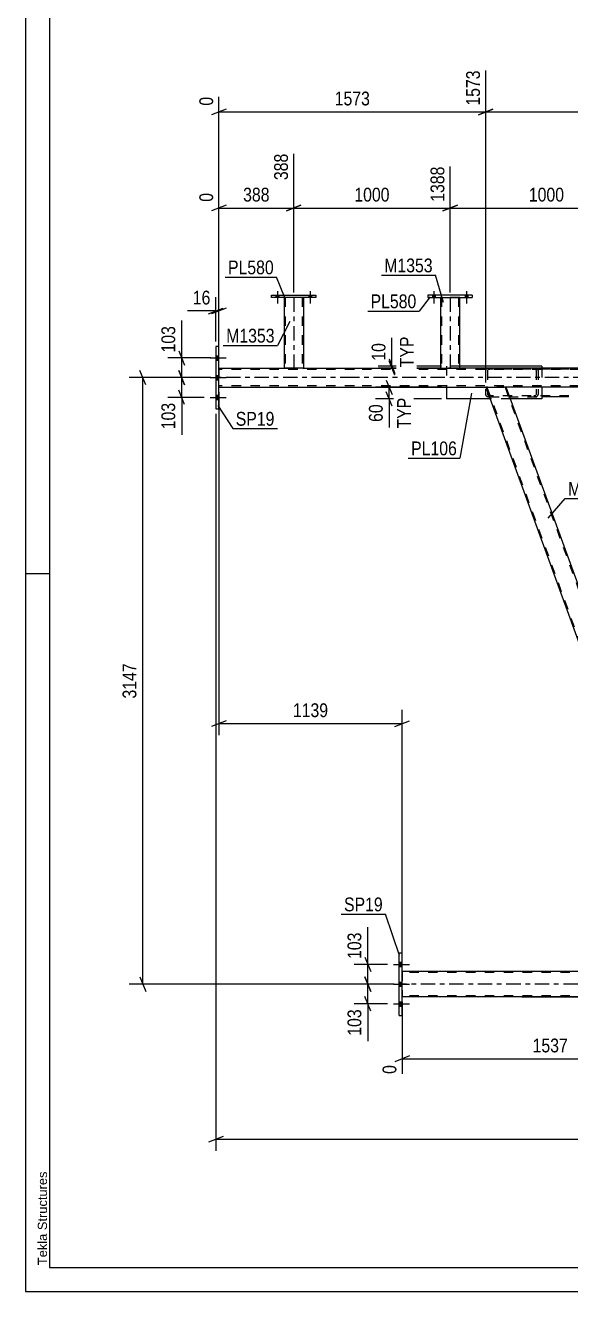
# Model space of a CAD drawing. Header units: millimetres. Extents: x -832 to 357, y -842 to -1.
# Drawn here: x -831.7 to -718.5, y -841.6 to -578.8 of the extents above; entities that cross this region are included whole.
import ezdxf

# ---------------------------------------------------------------- set-up
doc = ezdxf.new("R2010")
doc.units = ezdxf.units.MM
doc.linetypes.add('DXK_LINE_DOT2', pattern=[3.9198, 1.9599, -1.9599])
doc.linetypes.add('DXK_LINE_DOT3', pattern=[5.9187, 2.979, -0.9799, 0.9799, -0.9799])
doc.styles.add('Arial', font='ARIAL.TTF', dxfattribs={"height": 0.2})
doc.styles.add('Arial Narrow', font='ARIALN.TTF', dxfattribs={"height": 0.2})

# ---------------------------------------------------------------- blocks, each defined once
blk = doc.blocks.new('Unknown-570388851-1132')
at = {"color": 5, "linetype": 'Continuous'}
for p, q in [((-831.71, -0.6), (-831.71, -841.6)), ((-826.71, -5.6), (-826.71, -836.6)), ((-826.71, -692.6), (-831.71, -692.6)), ((-826.71, -836.6), (352.29, -836.6)), ((-831.71, -841.6), (357.29, -841.6))]:
    blk.add_line(p, q, dxfattribs=at)
at = {"color": 174, "linetype": 'Continuous', "style": 'Arial'}
blk.add_text('Tekla Structures', height=1.9102, rotation=90, dxfattribs=at).set_placement((-827.21, -836.1))
blk = doc.blocks.new('Part-570388851-6646 - 6452')
at = {"color": 2, "linetype": 'Continuous'}
for p, q in [((-778.01, -635.28), (-778.01, -649.93)), ((-774.01, -635.28), (-774.01, -649.93)), ((-774.01, -649.93), (-778.01, -649.93))]:
    blk.add_line(p, q, dxfattribs=at)
at = {"color": 7, "linetype": 'DXK_LINE_DOT2'}
for p, q in [((-774.01, -635.28), (-778.01, -635.28)), ((-777.77, -635.28), (-777.77, -649.93)), ((-774.25, -635.28), (-774.25, -649.93)), ((-777.77, -649.93), (-777.75, -649.93))]:
    blk.add_line(p, q, dxfattribs=at)
at = {"color": 7, "linetype": 'DXK_LINE_DOT3'}
blk.add_line((-776.01, -635.28), (-776.01, -649.93), dxfattribs=at)
blk = doc.blocks.new('Part-570388851-6582 - 6452')
at = {"color": 2, "linetype": 'Continuous'}
for p, q in [((-754.15, -784.28), (-754.15, -771.28)), ((-754.15, -771.28), (-753.51, -771.28)), ((-753.51, -784.28), (-753.51, -771.28)), ((-754.15, -784.28), (-753.51, -784.28))]:
    blk.add_line(p, q, dxfattribs=at)
blk = doc.blocks.new('Part-570388851-6500 - 6452')
at = {"color": 2, "linetype": 'Continuous'}
for p, q in [((-736.16, -653.92), (-692.04, -775.14)), ((-736.16, -653.92), (-736.12, -653.92)), ((-736.12, -653.92), (-732.41, -653.92)), ((-731.9, -653.92), (-732.41, -653.92)), ((-689.04, -771.67), (-731.9, -653.92))]:
    blk.add_line(p, q, dxfattribs=at)
at = {"color": 7, "linetype": 'DXK_LINE_DOT2'}
for p, q in [((-735.9, -653.92), (-691.78, -775.14)), ((-732.16, -653.92), (-688.03, -775.14)), ((-731.94, -653.92), (-732.05, -653.92)), ((-731.9, -653.92), (-731.94, -653.92)), ((-689.04, -771.67), (-687.78, -775.14)), ((-687.78, -775.14), (-692.04, -775.14))]:
    blk.add_line(p, q, dxfattribs=at)
blk = doc.blocks.new('Part-570388851-6606 - 6452')
at = {"color": 2, "linetype": 'Continuous'}
for p, q in [((-791.54, -645.42), (-792.18, -645.42)), ((-792.18, -645.42), (-792.18, -658.42)), ((-791.54, -658.42), (-791.54, -645.42)), ((-792.18, -658.42), (-791.54, -658.42))]:
    blk.add_line(p, q, dxfattribs=at)
blk = doc.blocks.new('Part-570388851-6657 - 6452')
at = {"color": 2, "linetype": 'Continuous'}
for p, q in [((-745.55, -635.28), (-745.55, -649.93)), ((-741.55, -649.93), (-741.55, -635.28)), ((-745.55, -649.93), (-742.03, -649.93)), ((-741.59, -649.93), (-742.03, -649.93)), ((-741.59, -649.93), (-741.55, -649.93))]:
    blk.add_line(p, q, dxfattribs=at)
at = {"color": 7, "linetype": 'DXK_LINE_DOT2'}
for p, q in [((-741.55, -635.28), (-745.55, -635.28)), ((-745.31, -635.28), (-745.31, -649.93)), ((-741.79, -635.28), (-741.79, -649.93)), ((-745.31, -649.93), (-745.29, -649.93)), ((-745.29, -649.93), (-745.25, -649.93)), ((-745.25, -649.93), (-745.24, -649.93)), ((-742.03, -649.93), (-741.69, -649.93))]:
    blk.add_line(p, q, dxfattribs=at)
at = {"color": 7, "linetype": 'DXK_LINE_DOT3'}
blk.add_line((-743.55, -635.28), (-743.55, -649.93), dxfattribs=at)
blk = doc.blocks.new('Part-570388851-6652 - 6452')
at = {"color": 2, "linetype": 'Continuous'}
for p, q in [((-780.61, -634.8), (-771.41, -634.8)), ((-780.61, -635.28), (-780.61, -634.8)), ((-771.41, -635.28), (-780.61, -635.28)), ((-771.41, -634.8), (-771.41, -635.28))]:
    blk.add_line(p, q, dxfattribs=at)
blk = doc.blocks.new('Part-570388851-6685 - 6452')
at = {"color": 2, "linetype": 'Continuous'}
for p, q in [((-748.15, -634.8), (-748.15, -635.28)), ((-738.95, -634.8), (-748.15, -634.8)), ((-748.15, -635.28), (-738.95, -635.28)), ((-738.95, -634.8), (-738.95, -635.28))]:
    blk.add_line(p, q, dxfattribs=at)
blk = doc.blocks.new('Bolt-570388851-6871 - 6452')
at = {"linetype": 'Continuous'}
for points in [[(-792.18, -647.38), (-792.18, -648.26), (-791.54, -648.26), (-791.54, -647.38)], [(-792.18, -647.38), (-792.18, -648.26), (-791.54, -648.26), (-791.54, -647.38)], [(-792.18, -647.38), (-792.18, -648.26), (-791.54, -648.26), (-791.54, -647.38)], [(-792.18, -651.48), (-792.18, -652.36), (-791.54, -652.36), (-791.54, -651.48)], [(-792.18, -651.48), (-792.18, -652.36), (-791.54, -652.36), (-791.54, -651.48)], [(-792.18, -655.58), (-792.18, -656.46), (-791.54, -656.46), (-791.54, -655.58)], [(-792.18, -655.58), (-792.18, -656.46), (-791.54, -656.46), (-791.54, -655.58)], [(-792.18, -655.58), (-792.18, -656.46), (-791.54, -656.46), (-791.54, -655.58)]]:
    blk.add_hatch(color=1, dxfattribs=at).paths.add_polyline_path(points)
at = {"color": 1, "linetype": 'Continuous'}
for p, q in [((-793.34, -647.82), (-790.02, -647.82)), ((-793.34, -647.82), (-790.02, -647.82)), ((-793.34, -647.82), (-790.02, -647.82)), ((-792.18, -647.38), (-791.54, -647.38)), ((-792.18, -647.38), (-791.54, -647.38)), ((-792.18, -647.38), (-791.54, -647.38)), ((-792.18, -648.26), (-791.54, -648.26)), ((-792.18, -648.26), (-791.54, -648.26)), ((-792.18, -648.26), (-791.54, -648.26)), ((-792.18, -651.48), (-791.54, -651.48)), ((-792.18, -651.48), (-791.54, -651.48)), ((-793.34, -651.92), (-790.02, -651.92)), ((-793.34, -651.92), (-790.02, -651.92)), ((-792.18, -652.36), (-791.54, -652.36)), ((-792.18, -652.36), (-791.54, -652.36)), ((-793.34, -656.02), (-790.02, -656.02)), ((-793.34, -656.02), (-790.02, -656.02)), ((-793.34, -656.02), (-790.02, -656.02)), ((-792.18, -655.58), (-791.54, -655.58)), ((-792.18, -655.58), (-791.54, -655.58)), ((-792.18, -655.58), (-791.54, -655.58)), ((-792.18, -656.46), (-791.54, -656.46)), ((-792.18, -656.46), (-791.54, -656.46)), ((-792.18, -656.46), (-791.54, -656.46))]:
    blk.add_line(p, q, dxfattribs=at)
blk = doc.blocks.new('Part-570388851-6883 - 6452')
at = {"color": 2, "linetype": 'Continuous'}
for p, q in [((-791.54, -649.92), (-778.01, -649.92)), ((-774.01, -649.92), (-763.41, -649.92)), ((-763.31, -649.92), (-745.55, -649.92)), ((-705.55, -649.92), (-741.55, -649.92)), ((-791.54, -653.92), (-763.41, -653.92)), ((-763.31, -653.92), (-736.16, -653.92)), ((-652.34, -653.92), (-731.9, -653.92))]:
    blk.add_line(p, q, dxfattribs=at)
at = {"color": 7, "linetype": 'DXK_LINE_DOT2'}
for p, q in [((-791.54, -649.92), (-791.54, -653.92)), ((-763.41, -650.24), (-791.54, -650.24)), ((-778.01, -649.92), (-774.01, -649.92)), ((-81.73, -650.24), (-763.31, -650.24)), ((-542.03, -649.92), (-745.55, -649.92)), ((-741.55, -649.92), (-745.55, -649.92)), ((-763.41, -653.6), (-791.54, -653.6)), ((-81.73, -653.6), (-763.31, -653.6)), ((-731.9, -653.92), (-736.16, -653.92))]:
    blk.add_line(p, q, dxfattribs=at)
at = {"color": 7, "linetype": 'DXK_LINE_DOT3'}
for p, q in [((-763.41, -651.92), (-791.54, -651.92)), ((-81.73, -651.92), (-763.31, -651.92))]:
    blk.add_line(p, q, dxfattribs=at)
blk = doc.blocks.new('Part-570388851-6911 - 6452')
at = {"color": 2, "linetype": 'Continuous'}
for p, q in [((-71.93, -775.14), (-753.51, -775.14)), ((-71.93, -780.42), (-753.51, -780.42))]:
    blk.add_line(p, q, dxfattribs=at)
at = {"color": 7, "linetype": 'DXK_LINE_DOT2'}
for p, q in [((-753.51, -775.14), (-753.51, -780.42)), ((-71.93, -775.38), (-753.51, -775.38)), ((-71.93, -780.18), (-753.51, -780.18))]:
    blk.add_line(p, q, dxfattribs=at)
at = {"color": 7, "linetype": 'DXK_LINE_DOT3'}
blk.add_line((-71.93, -777.78), (-753.51, -777.78), dxfattribs=at)
blk = doc.blocks.new('Part-570388851-6963 - 6452')
at = {"color": 7, "linetype": 'DXK_LINE_DOT2'}
for p, q in [((-736.15, -650.27), (-736.2, -650.4)), ((-736.2, -650.4), (-736.2, -655.44)), ((-736.14, -650.22), (-736.15, -650.27)), ((-735.76, -650.4), (-735.73, -650.31)), ((-735.76, -650.4), (-735.76, -655.44)), ((-735.33, -649.92), (-735.66, -649.96)), ((-735.5, -650.18), (-735.33, -650.16)), ((-718.88, -649.92), (-735.33, -649.92)), ((-718.88, -650.16), (-735.33, -650.16)), ((-725.83, -649.96), (-726.16, -649.92)), ((-726.16, -650.16), (-725.99, -650.18)), ((-725.76, -650.31), (-725.72, -650.4)), ((-725.72, -650.4), (-725.72, -655.44)), ((-725.34, -650.27), (-725.35, -650.22)), ((-725.29, -650.4), (-725.34, -650.27)), ((-725.29, -650.4), (-725.29, -655.44)), ((-736.2, -655.44), (-736.14, -655.63)), ((-735.73, -655.54), (-735.76, -655.44)), ((-735.66, -655.89), (-735.39, -655.92)), ((-735.33, -655.68), (-735.5, -655.67)), ((-735.39, -655.92), (-735.33, -655.92)), ((-718.88, -655.68), (-735.33, -655.68)), ((-735.33, -655.92), (-724.49, -655.92)), ((-725.99, -655.67), (-726.16, -655.68)), ((-726.16, -655.92), (-725.83, -655.89)), ((-725.72, -655.44), (-725.76, -655.54)), ((-725.35, -655.63), (-725.29, -655.44))]:
    blk.add_line(p, q, dxfattribs=at)
at = {"color": 2, "linetype": 'Continuous'}
blk.add_line((-718.88, -655.92), (-724.49, -655.92), dxfattribs=at)
at = {"color": 7, "linetype": 'DXK_LINE_DOT2'}
for centre, radius, start, end in [((-735.53, -650.77), 0.817, 99.5223, 138.0732), ((-735.43, -650.59), 0.408, 99.5223, 138.0732), ((-726.06, -650.59), 0.408, 41.9269, 80.4778), ((-725.96, -650.77), 0.817, 41.9269, 80.4778), ((-735.53, -655.08), 0.817, 221.9269, 260.4778), ((-735.43, -655.26), 0.408, 221.9269, 260.4778), ((-726.06, -655.26), 0.408, 279.5223, 318.0732), ((-725.96, -655.08), 0.817, 279.5223, 318.0732)]:
    blk.add_arc(centre, radius, start, end, dxfattribs=at)
blk = doc.blocks.new('Bolt-570388851-7002 - 6452')
at = {"linetype": 'Continuous'}
for points in [[(-779.13, -634.8), (-779.69, -634.8), (-779.69, -635.28), (-779.13, -635.28)], [(-779.13, -634.8), (-779.69, -634.8), (-779.69, -635.28), (-779.13, -635.28)], [(-772.33, -634.8), (-772.89, -634.8), (-772.89, -635.28), (-772.33, -635.28)], [(-772.33, -634.8), (-772.89, -634.8), (-772.89, -635.28), (-772.33, -635.28)]]:
    blk.add_hatch(color=1, dxfattribs=at).paths.add_polyline_path(points)
at = {"color": 1, "linetype": 'Continuous'}
for p, q in [((-779.69, -634.8), (-779.69, -635.28)), ((-779.69, -634.8), (-779.69, -635.28)), ((-779.41, -634), (-779.41, -636.52)), ((-779.41, -634), (-779.41, -636.52)), ((-779.13, -634.8), (-779.13, -635.28)), ((-779.13, -634.8), (-779.13, -635.28)), ((-772.89, -634.8), (-772.89, -635.28)), ((-772.89, -634.8), (-772.89, -635.28)), ((-772.61, -634), (-772.61, -636.52)), ((-772.61, -634), (-772.61, -636.52)), ((-772.33, -634.8), (-772.33, -635.28)), ((-772.33, -634.8), (-772.33, -635.28))]:
    blk.add_line(p, q, dxfattribs=at)
blk = doc.blocks.new('Bolt-570388851-7004 - 6452')
at = {"linetype": 'Continuous'}
for points in [[(-746.67, -634.8), (-747.23, -634.8), (-747.23, -635.28), (-746.67, -635.28)], [(-746.67, -634.8), (-747.23, -634.8), (-747.23, -635.28), (-746.67, -635.28)], [(-739.87, -634.8), (-740.43, -634.8), (-740.43, -635.28), (-739.87, -635.28)], [(-739.87, -634.8), (-740.43, -634.8), (-740.43, -635.28), (-739.87, -635.28)]]:
    blk.add_hatch(color=1, dxfattribs=at).paths.add_polyline_path(points)
at = {"color": 1, "linetype": 'Continuous'}
for p, q in [((-747.23, -634.8), (-747.23, -635.28)), ((-747.23, -634.8), (-747.23, -635.28)), ((-746.95, -634), (-746.95, -636.52)), ((-746.95, -634), (-746.95, -636.52)), ((-746.67, -634.8), (-746.67, -635.28)), ((-746.67, -634.8), (-746.67, -635.28)), ((-740.43, -634.8), (-740.43, -635.28)), ((-740.43, -634.8), (-740.43, -635.28)), ((-740.15, -634), (-740.15, -636.52)), ((-740.15, -634), (-740.15, -636.52)), ((-739.87, -634.8), (-739.87, -635.28)), ((-739.87, -634.8), (-739.87, -635.28))]:
    blk.add_line(p, q, dxfattribs=at)
blk = doc.blocks.new('Bolt-570388851-7054 - 6452')
at = {"linetype": 'Continuous'}
for points in [[(-754.15, -773.24), (-754.15, -774.12), (-753.51, -774.12), (-753.51, -773.24)], [(-754.15, -773.24), (-754.15, -774.12), (-753.51, -774.12), (-753.51, -773.24)], [(-754.15, -773.24), (-754.15, -774.12), (-753.51, -774.12), (-753.51, -773.24)], [(-754.15, -777.34), (-754.15, -778.22), (-753.51, -778.22), (-753.51, -777.34)], [(-754.15, -777.34), (-754.15, -778.22), (-753.51, -778.22), (-753.51, -777.34)], [(-754.15, -781.44), (-754.15, -782.32), (-753.51, -782.32), (-753.51, -781.44)], [(-754.15, -781.44), (-754.15, -782.32), (-753.51, -782.32), (-753.51, -781.44)], [(-754.15, -781.44), (-754.15, -782.32), (-753.51, -782.32), (-753.51, -781.44)]]:
    blk.add_hatch(color=1, dxfattribs=at).paths.add_polyline_path(points)
at = {"color": 1, "linetype": 'Continuous'}
for p, q in [((-755.31, -773.68), (-751.99, -773.68)), ((-755.31, -773.68), (-751.99, -773.68)), ((-755.31, -773.68), (-751.99, -773.68)), ((-754.15, -773.24), (-753.51, -773.24)), ((-754.15, -773.24), (-753.51, -773.24)), ((-754.15, -773.24), (-753.51, -773.24)), ((-754.15, -774.12), (-753.51, -774.12)), ((-754.15, -774.12), (-753.51, -774.12)), ((-754.15, -774.12), (-753.51, -774.12)), ((-755.31, -777.78), (-751.99, -777.78)), ((-755.31, -777.78), (-751.99, -777.78)), ((-754.15, -777.34), (-753.51, -777.34)), ((-754.15, -777.34), (-753.51, -777.34)), ((-754.15, -778.22), (-753.51, -778.22)), ((-754.15, -778.22), (-753.51, -778.22)), ((-755.31, -781.88), (-751.99, -781.88)), ((-755.31, -781.88), (-751.99, -781.88)), ((-755.31, -781.88), (-751.99, -781.88)), ((-754.15, -781.44), (-753.51, -781.44)), ((-754.15, -781.44), (-753.51, -781.44)), ((-754.15, -781.44), (-753.51, -781.44)), ((-754.15, -782.32), (-753.51, -782.32)), ((-754.15, -782.32), (-753.51, -782.32)), ((-754.15, -782.32), (-753.51, -782.32))]:
    blk.add_line(p, q, dxfattribs=at)
blk = doc.blocks.new('Part-570388851-7076 - 6452')
at = {"color": 7, "linetype": 'DXK_LINE_DOT2'}
for p, q in [((-741.55, -649.53), (-744.33, -649.53)), ((-744.33, -649.53), (-744.33, -653.92)), ((-724.49, -649.92), (-724.49, -653.92)), ((-731.03, -656.33), (-735.28, -656.33))]:
    blk.add_line(p, q, dxfattribs=at)
at = {"color": 2, "linetype": 'Continuous'}
for p, q in [((-724.49, -649.53), (-741.55, -649.53)), ((-724.49, -649.53), (-724.49, -649.92)), ((-744.33, -653.92), (-744.33, -656.33)), ((-724.49, -653.92), (-724.49, -656.33)), ((-735.28, -656.33), (-744.33, -656.33)), ((-724.49, -656.33), (-731.03, -656.33))]:
    blk.add_line(p, q, dxfattribs=at)
blk = doc.blocks.new('StraightDimension-570388851-7232 - 6452')
at = {"color": 7, "linetype": 'Continuous'}
for p, q in [((-776.01, -634.28), (-776.01, -605.44)), ((-791.54, -648.92), (-791.54, -613.6)), ((-790.04, -616.12), (-793.04, -617.32)), ((-791.54, -616.72), (-776.01, -616.72)), ((-777.51, -617.32), (-774.51, -616.12))]:
    blk.add_line(p, q, dxfattribs=at)
at = {"color": 0}
blk.add_wipeout([(-780.43, -615.97), (-780.43, -611.77), (-787.11, -611.77), (-787.11, -615.97)], dxfattribs=at)
at = {"color": 0, "linetype": 'Continuous'}
blk.add_wipeout([(-792.14, -613), (-796.34, -613), (-796.34, -616.02), (-792.14, -616.02)], dxfattribs=at)
at = {"color": 3, "linetype": 'Continuous', "style": 'Arial Narrow'}
blk.add_text('0', height=2.86, rotation=90.0002, dxfattribs=at).set_placement((-792.74, -615.42))
at = {"color": 0, "linetype": 'Continuous'}
blk.add_wipeout([(-776.61, -604.84), (-780.81, -604.84), (-780.81, -611.52), (-776.61, -611.52)], dxfattribs=at)
at = {"color": 3, "linetype": 'Continuous', "style": 'Arial Narrow'}
blk.add_text('388', height=2.863, rotation=90.0002, dxfattribs=at).set_placement((-777.21, -610.92))
at = {"color": 3, "style": 'Arial Narrow'}
blk.add_text('388', height=2.863, dxfattribs=at).set_placement((-786.51, -615.37))
blk = doc.blocks.new('StraightDimension-570388851-7224 - 6452')
at = {"color": 7, "linetype": 'Continuous'}
for p, q in [((-776.01, -634.28), (-776.01, -605.44)), ((-743.55, -634.28), (-743.55, -608.11)), ((-774.51, -616.12), (-777.51, -617.32)), ((-776.01, -616.72), (-743.55, -616.72)), ((-745.05, -617.32), (-742.05, -616.12))]:
    blk.add_line(p, q, dxfattribs=at)
at = {"color": 0, "linetype": 'Continuous'}
blk.add_wipeout([(-744.15, -607.51), (-748.35, -607.51), (-748.35, -616.02), (-744.15, -616.02)], dxfattribs=at)
at = {"color": 0}
blk.add_wipeout([(-755.52, -615.97), (-755.52, -611.77), (-764.03, -611.77), (-764.03, -615.97)], dxfattribs=at)
at = {"color": 3, "linetype": 'Continuous', "style": 'Arial Narrow'}
blk.add_text('1388', height=2.863, rotation=90.0002, dxfattribs=at).set_placement((-744.75, -615.42))
at = {"color": 3, "style": 'Arial Narrow'}
blk.add_text('1000', height=2.863, dxfattribs=at).set_placement((-763.43, -615.37))
blk = doc.blocks.new('StraightDimension-570388851-7666 - 6452')
at = {"color": 7, "linetype": 'Continuous'}
for p, q in [((-736.16, -652.92), (-736.16, -588.16)), ((-791.54, -648.92), (-791.54, -593.64)), ((-790.04, -596.17), (-793.04, -597.37)), ((-737.66, -597.37), (-734.66, -596.17)), ((-791.54, -596.77), (-736.16, -596.77))]:
    blk.add_line(p, q, dxfattribs=at)
at = {"color": 0, "linetype": 'Continuous'}
for points in [[(-736.76, -587.56), (-740.96, -587.56), (-740.96, -596.07), (-736.76, -596.07)], [(-792.14, -593.04), (-796.34, -593.04), (-796.34, -596.07), (-792.14, -596.07)]]:
    blk.add_wipeout(points, dxfattribs=at)
at = {"color": 0}
blk.add_wipeout([(-759.59, -596.02), (-759.59, -591.82), (-768.1, -591.82), (-768.1, -596.02)], dxfattribs=at)
at = {"color": 3, "linetype": 'Continuous', "style": 'Arial Narrow'}
for s, height, p in [('1573', 2.863, (-737.36, -595.47)), ('0', 2.86, (-792.74, -595.47))]:
    blk.add_text(s, height=height, rotation=90.0002, dxfattribs=at).set_placement(p)
at = {"color": 3, "style": 'Arial Narrow'}
blk.add_text('1573', height=2.863, dxfattribs=at).set_placement((-767.5, -595.42))
blk = doc.blocks.new('StraightDimension-570388851-24572 - 6452')
at = {"color": 7, "linetype": 'Continuous'}
for p, q in [((-692.04, -776.14), (-692.04, -801.9)), ((-753.51, -781.42), (-753.51, -796.41)), ((-752.01, -792.69), (-755.01, -793.89)), ((-753.51, -793.29), (-692.04, -793.29)), ((-693.54, -793.89), (-690.54, -792.69))]:
    blk.add_line(p, q, dxfattribs=at)
at = {"color": 0}
blk.add_wipeout([(-718.51, -792.54), (-718.51, -788.34), (-727.03, -788.34), (-727.03, -792.54)], dxfattribs=at)
at = {"color": 0, "linetype": 'Continuous'}
for points in [[(-754.11, -793.99), (-758.31, -793.99), (-758.31, -797.01), (-754.11, -797.01)], [(-692.64, -793.99), (-696.84, -793.99), (-696.84, -802.5), (-692.64, -802.5)]]:
    blk.add_wipeout(points, dxfattribs=at)
at = {"color": 3, "style": 'Arial Narrow'}
blk.add_text('1537', height=2.863, dxfattribs=at).set_placement((-726.43, -791.94))
at = {"color": 3, "linetype": 'Continuous', "style": 'Arial Narrow'}
for s, height, p in [('0', 2.86, (-754.71, -796.41)), ('1537', 2.863, (-693.24, -801.9))]:
    blk.add_text(s, height=height, rotation=90.0002, dxfattribs=at).set_placement(p)
blk = doc.blocks.new('StraightDimension-570388851-24859 - 6452')
at = {"color": 7, "linetype": 'Continuous'}
for p, q in [((-791.54, -654.92), (-791.54, -726.12)), ((-753.51, -774.14), (-753.51, -720.87)), ((-790.04, -723.12), (-793.04, -724.32)), ((-791.54, -723.72), (-753.51, -723.72)), ((-755.01, -724.32), (-752.01, -723.12))]:
    blk.add_line(p, q, dxfattribs=at)
at = {"color": 0}
blk.add_wipeout([(-768.26, -722.97), (-768.26, -718.77), (-776.78, -718.77), (-776.78, -722.97)], dxfattribs=at)
at = {"color": 3, "style": 'Arial Narrow'}
blk.add_text('1139', height=2.863, dxfattribs=at).set_placement((-776.18, -722.37))
blk = doc.blocks.new('StraightDimension-570388851-24871 - 6452')
at = {"color": 7, "linetype": 'Continuous'}
for p, q in [((-792.18, -659.42), (-792.18, -812.37)), ((-790.68, -809.37), (-793.68, -810.57)), ((-792.18, -809.97), (-62.67, -809.97))]:
    blk.add_line(p, q, dxfattribs=at)
blk = doc.blocks.new('StraightDimension-570388851-7207 - 6452')
at = {"color": 7, "linetype": 'Continuous'}
for p, q in [((-799.86, -650.42), (-798.66, -653.42)), ((-793.18, -651.92), (-802.11, -651.92)), ((-799.26, -656.02), (-799.26, -651.92)), ((-794.58, -656.02), (-802.11, -656.02)), ((-798.66, -657.52), (-799.86, -654.52))]:
    blk.add_line(p, q, dxfattribs=at)
at = {"color": 0}
blk.add_wipeout([(-800.01, -656.55), (-804.21, -656.55), (-804.21, -663.23), (-800.01, -663.23)], dxfattribs=at)
at = {"color": 7, "linetype": 'Continuous'}
blk.add_line((-799.26, -656.02), (-799.26, -663.76), dxfattribs=at)
blk.add_line((-799.26, -656.02), (-799.26, -663.76), dxfattribs=at)
at = {"color": 3, "style": 'Arial Narrow'}
blk.add_text('103', height=2.863, rotation=90.0002, dxfattribs=at).set_placement((-800.61, -662.63))
blk = doc.blocks.new('StraightDimension-570388851-7241 - 6452')
at = {"color": 7, "linetype": 'Continuous'}
for p, q in [((-743.55, -634.28), (-743.55, -608.11)), ((-703.55, -634.28), (-703.55, -608.11)), ((-742.05, -616.12), (-745.05, -617.32)), ((-743.55, -616.72), (-703.55, -616.72)), ((-705.05, -617.32), (-702.05, -616.12))]:
    blk.add_line(p, q, dxfattribs=at)
at = {"color": 0, "linetype": 'Continuous'}
blk.add_wipeout([(-704.15, -607.51), (-708.35, -607.51), (-708.35, -616.02), (-704.15, -616.02)], dxfattribs=at)
at = {"color": 0}
blk.add_wipeout([(-719.29, -615.97), (-719.29, -611.77), (-727.81, -611.77), (-727.81, -615.97)], dxfattribs=at)
at = {"color": 3, "linetype": 'Continuous', "style": 'Arial Narrow'}
blk.add_text('2388', height=2.863, rotation=90.0002, dxfattribs=at).set_placement((-704.75, -615.42))
at = {"color": 3, "style": 'Arial Narrow'}
blk.add_text('1000', height=2.863, dxfattribs=at).set_placement((-727.21, -615.37))
blk = doc.blocks.new('StraightDimension-570388851-7184 - 6452')
at = {"color": 7, "linetype": 'Continuous'}
for p, q in [((-755.15, -777.78), (-763.48, -777.78)), ((-761.23, -776.28), (-760.03, -779.28)), ((-760.63, -781.88), (-760.63, -777.78)), ((-760.03, -783.38), (-761.23, -780.38)), ((-756.55, -781.88), (-763.48, -781.88))]:
    blk.add_line(p, q, dxfattribs=at)
at = {"color": 0}
blk.add_wipeout([(-761.38, -782.41), (-765.58, -782.41), (-765.58, -789.09), (-761.38, -789.09)], dxfattribs=at)
at = {"color": 7, "linetype": 'Continuous'}
blk.add_line((-760.63, -781.88), (-760.63, -789.62), dxfattribs=at)
blk.add_line((-760.63, -781.88), (-760.63, -789.62), dxfattribs=at)
at = {"color": 3, "style": 'Arial Narrow'}
blk.add_text('103', height=2.863, rotation=90.0002, dxfattribs=at).set_placement((-761.98, -788.49))
blk = doc.blocks.new('StraightDimension-570388851-7191 - 6452')
at = {"color": 7, "linetype": 'Continuous'}
for p, q in [((-761.23, -772.18), (-760.03, -775.18)), ((-756.55, -773.68), (-763.48, -773.68)), ((-760.63, -777.78), (-760.63, -773.68)), ((-755.15, -777.78), (-763.48, -777.78)), ((-760.03, -779.28), (-761.23, -776.28))]:
    blk.add_line(p, q, dxfattribs=at)
at = {"color": 0}
blk.add_wipeout([(-761.38, -766.47), (-765.58, -766.47), (-765.58, -773.16), (-761.38, -773.16)], dxfattribs=at)
at = {"color": 7, "linetype": 'Continuous'}
blk.add_line((-760.63, -773.68), (-760.63, -765.95), dxfattribs=at)
blk.add_line((-760.63, -773.68), (-760.63, -765.95), dxfattribs=at)
at = {"color": 3, "style": 'Arial Narrow'}
blk.add_text('103', height=2.863, rotation=90.0002, dxfattribs=at).set_placement((-761.98, -772.56))
blk = doc.blocks.new('StraightDimension-570388851-7199 - 6452')
at = {"color": 7, "linetype": 'Continuous'}
for p, q in [((-799.86, -646.32), (-798.66, -649.32)), ((-793.18, -647.82), (-802.11, -647.82)), ((-799.26, -651.92), (-799.26, -647.82)), ((-798.66, -653.42), (-799.86, -650.42)), ((-793.18, -651.92), (-802.11, -651.92))]:
    blk.add_line(p, q, dxfattribs=at)
at = {"color": 0}
blk.add_wipeout([(-800.01, -640.61), (-804.21, -640.61), (-804.21, -647.3), (-800.01, -647.3)], dxfattribs=at)
at = {"color": 7, "linetype": 'Continuous'}
blk.add_line((-799.26, -647.82), (-799.26, -640.09), dxfattribs=at)
blk.add_line((-799.26, -647.82), (-799.26, -640.09), dxfattribs=at)
at = {"color": 3, "style": 'Arial Narrow'}
blk.add_text('103', height=2.863, rotation=90.0002, dxfattribs=at).set_placement((-800.61, -646.7))
blk = doc.blocks.new('StraightDimension-570388851-7412 - 6452')
at = {"color": 7, "linetype": 'Continuous'}
for p, q in [((-745.33, -653.92), (-759.04, -653.92)), ((-756.79, -652.42), (-755.59, -655.42)), ((-756.19, -656.33), (-756.19, -653.92)), ((-745.33, -656.33), (-759.04, -656.33)), ((-755.59, -657.83), (-756.79, -654.83))]:
    blk.add_line(p, q, dxfattribs=at)
at = {"color": 0}
blk.add_wipeout([(-756.94, -656.85), (-761.14, -656.85), (-761.14, -661.71), (-756.94, -661.71)], dxfattribs=at)
at = {"color": 7, "linetype": 'Continuous'}
blk.add_line((-756.19, -656.33), (-756.19, -662.23), dxfattribs=at)
at = {"color": 3, "style": 'Arial Narrow'}
blk.add_text('60', height=2.863, rotation=90.0002, dxfattribs=at).set_placement((-757.54, -661.11))
at = {"color": 0, "linetype": 'Continuous'}
blk.add_wipeout([(-751.09, -655.48), (-755.29, -655.48), (-755.29, -663.07), (-751.09, -663.07)], dxfattribs=at)
at = {"color": 7, "linetype": 'Continuous'}
blk.add_line((-756.19, -656.33), (-756.19, -662.23), dxfattribs=at)
at = {"color": 3, "linetype": 'Continuous', "style": 'Arial Narrow'}
blk.add_text('TYP', height=2.863, rotation=90.0002, dxfattribs=at).set_placement((-751.69, -662.47))
blk = doc.blocks.new('StraightDimension-570388851-7429 - 6452')
at = {"color": 7, "linetype": 'Continuous'}
for p, q in [((-756.22, -648.03), (-755.02, -651.03)), ((-755.02, -651.43), (-756.22, -648.43)), ((-745.33, -649.53), (-758.47, -649.53)), ((-745.33, -649.93), (-758.47, -649.93)), ((-755.62, -649.93), (-755.62, -649.53))]:
    blk.add_line(p, q, dxfattribs=at)
at = {"color": 0}
blk.add_wipeout([(-756.37, -644.14), (-760.57, -644.14), (-760.57, -649), (-756.37, -649)], dxfattribs=at)
at = {"color": 7, "linetype": 'Continuous'}
blk.add_line((-755.62, -649.53), (-755.62, -643.62), dxfattribs=at)
at = {"color": 3, "style": 'Arial Narrow'}
blk.add_text('10', height=2.863, rotation=90.0002, dxfattribs=at).set_placement((-756.97, -648.4))
at = {"color": 0, "linetype": 'Continuous'}
blk.add_wipeout([(-750.52, -642.78), (-754.72, -642.78), (-754.72, -650.37), (-750.52, -650.37)], dxfattribs=at)
at = {"color": 7, "linetype": 'Continuous'}
blk.add_line((-755.62, -649.53), (-755.62, -643.62), dxfattribs=at)
at = {"color": 3, "linetype": 'Continuous', "style": 'Arial Narrow'}
blk.add_text('TYP', height=2.863, rotation=90.0002, dxfattribs=at).set_placement((-751.12, -649.77))
blk = doc.blocks.new('StraightDimension-570388851-7481 - 6452')
at = {"color": 7, "linetype": 'Continuous'}
blk.add_line((-728.69, -780.41), (-193.5, -780.41), dxfattribs=at)
blk = doc.blocks.new('StraightDimension-570388851-7676 - 6452')
at = {"color": 7, "linetype": 'Continuous'}
for p, q in [((-736.16, -652.92), (-736.16, -588.16)), ((-652.34, -652.92), (-652.34, -588.16)), ((-734.66, -596.17), (-737.66, -597.37)), ((-653.84, -597.37), (-650.84, -596.17)), ((-736.16, -596.77), (-652.34, -596.77))]:
    blk.add_line(p, q, dxfattribs=at)
at = {"color": 0, "linetype": 'Continuous'}
blk.add_wipeout([(-652.94, -587.56), (-657.14, -587.56), (-657.14, -596.07), (-652.94, -596.07)], dxfattribs=at)
at = {"color": 0}
blk.add_wipeout([(-689.99, -596.02), (-689.99, -591.82), (-698.5, -591.82), (-698.5, -596.02)], dxfattribs=at)
at = {"color": 3, "linetype": 'Continuous', "style": 'Arial Narrow'}
blk.add_text('3669', height=2.863, rotation=90.0002, dxfattribs=at).set_placement((-653.54, -595.47))
at = {"color": 3, "style": 'Arial Narrow'}
blk.add_text('2095', height=2.863, dxfattribs=at).set_placement((-697.9, -595.42))
blk = doc.blocks.new('StraightDimension-570388851-7939 - 6452')
at = {"color": 7, "linetype": 'Continuous'}
for p, q in [((-806.72, -653.42), (-807.92, -650.42)), ((-793.18, -651.92), (-810.17, -651.92)), ((-807.32, -777.78), (-807.32, -651.92)), ((-755.15, -777.78), (-810.17, -777.78)), ((-807.92, -776.28), (-806.72, -779.28))]:
    blk.add_line(p, q, dxfattribs=at)
at = {"color": 0}
blk.add_wipeout([(-808.07, -710.6), (-812.27, -710.6), (-812.27, -719.11), (-808.07, -719.11)], dxfattribs=at)
at = {"color": 3, "style": 'Arial Narrow'}
blk.add_text('3147', height=2.863, rotation=90.0002, dxfattribs=at).set_placement((-808.67, -718.51))
blk = doc.blocks.new('StraightDimension-570388851-8182 - 6452')
at = {"color": 7, "linetype": 'Continuous'}
for p, q in [((-792.18, -644.42), (-792.18, -635.23)), ((-791.54, -644.42), (-791.54, -635.23)), ((-793.68, -638.68), (-790.68, -637.48)), ((-790.04, -637.48), (-793.04, -638.68)), ((-792.18, -638.08), (-791.54, -638.08))]:
    blk.add_line(p, q, dxfattribs=at)
at = {"color": 0}
blk.add_wipeout([(-792.7, -637.33), (-792.7, -633.13), (-797.56, -633.13), (-797.56, -637.33)], dxfattribs=at)
at = {"color": 7, "linetype": 'Continuous'}
blk.add_line((-792.18, -638.08), (-798.08, -638.08), dxfattribs=at)
blk.add_line((-792.18, -638.08), (-798.08, -638.08), dxfattribs=at)
at = {"color": 3, "style": 'Arial Narrow'}
blk.add_text('16', height=2.863, dxfattribs=at).set_placement((-796.96, -636.73))
blk = doc.blocks.new('Mark-570388851-6653 - 6452')
at = {"color": 0}
blk.add_wipeout([(-747.17, -630.06), (-747.17, -627.06), (-757.22, -627.06), (-757.22, -630.06)], dxfattribs=at)
blk.add_wipeout([(-747.17, -630.06), (-747.17, -627.06), (-757.22, -627.06), (-757.22, -630.06)], dxfattribs=at)
at = {"color": 30, "linetype": 'Continuous'}
for p in [(-757.82, -630.66), (-744.92, -636.29)]:
    blk.add_line(p, (-746.57, -630.66), dxfattribs=at)
at = {"color": 3, "style": 'Arial Narrow'}
blk.add_text('M1353', height=2.863, dxfattribs=at).set_placement((-757.22, -630.06))
blk = doc.blocks.new('Mark-570388851-6681 - 6452')
at = {"color": 0}
blk.add_wipeout([(-750.55, -637.51), (-750.55, -634.51), (-760.06, -634.51), (-760.06, -637.51)], dxfattribs=at)
blk.add_wipeout([(-750.55, -637.51), (-750.55, -634.51), (-760.06, -634.51), (-760.06, -637.51)], dxfattribs=at)
at = {"color": 30, "linetype": 'Continuous'}
for p in [(-747.68, -635.14), (-760.66, -638.11)]:
    blk.add_line(p, (-749.95, -638.11), dxfattribs=at)
at = {"color": 3, "style": 'Arial Narrow'}
blk.add_text('PL580', height=2.863, dxfattribs=at).set_placement((-760.06, -637.51))
blk = doc.blocks.new('Mark-570388851-6496 - 6452')
at = {"color": 0}
blk.add_wipeout([(-710.85, -676.42), (-710.85, -673.42), (-719.08, -673.42), (-719.08, -676.42)], dxfattribs=at)
blk.add_wipeout([(-710.85, -676.42), (-710.85, -673.42), (-719.08, -673.42), (-719.08, -676.42)], dxfattribs=at)
at = {"color": 30, "linetype": 'Continuous'}
for p, q in [((-723.19, -681.09), (-719.68, -677.02)), ((-719.68, -677.02), (-710.25, -677.02))]:
    blk.add_line(p, q, dxfattribs=at)
at = {"color": 3, "style": 'Arial Narrow'}
blk.add_text('M182', height=2.863, dxfattribs=at).set_placement((-719.08, -676.42))
blk = doc.blocks.new('Mark-570388851-6642 - 6452')
at = {"color": 0}
blk.add_wipeout([(-779.97, -644.64), (-779.97, -641.64), (-790.02, -641.64), (-790.02, -644.64)], dxfattribs=at)
blk.add_wipeout([(-779.97, -644.64), (-779.97, -641.64), (-790.02, -641.64), (-790.02, -644.64)], dxfattribs=at)
at = {"color": 30, "linetype": 'Continuous'}
for p in [(-776.8, -640.24), (-790.62, -645.24)]:
    blk.add_line(p, (-779.37, -645.24), dxfattribs=at)
at = {"color": 3, "style": 'Arial Narrow'}
blk.add_text('M1353', height=2.863, dxfattribs=at).set_placement((-790.02, -644.64))
blk = doc.blocks.new('Mark-570388851-6578 - 6452')
at = {"color": 0}
blk.add_wipeout([(-757.53, -762.67), (-757.53, -759.67), (-765.57, -759.67), (-765.57, -762.67)], dxfattribs=at)
blk.add_wipeout([(-757.53, -762.67), (-757.53, -759.67), (-765.57, -759.67), (-765.57, -762.67)], dxfattribs=at)
at = {"color": 30, "linetype": 'Continuous'}
for p in [(-766.17, -763.27), (-754.06, -771.86)]:
    blk.add_line(p, (-756.93, -763.27), dxfattribs=at)
at = {"color": 3, "style": 'Arial Narrow'}
blk.add_text('SP19', height=2.863, dxfattribs=at).set_placement((-765.57, -762.67))
blk = doc.blocks.new('Mark-570388851-6602 - 6452')
at = {"color": 0}
blk.add_wipeout([(-780, -661.89), (-780, -658.89), (-788.04, -658.89), (-788.04, -661.89)], dxfattribs=at)
blk.add_wipeout([(-780, -661.89), (-780, -658.89), (-788.04, -658.89), (-788.04, -661.89)], dxfattribs=at)
at = {"color": 30, "linetype": 'Continuous'}
for p, q in [((-791.79, -657.68), (-788.64, -662.49)), ((-788.64, -662.49), (-779.4, -662.49))]:
    blk.add_line(p, q, dxfattribs=at)
at = {"color": 3, "style": 'Arial Narrow'}
blk.add_text('SP19', height=2.863, dxfattribs=at).set_placement((-788.04, -661.89))
blk = doc.blocks.new('Mark-570388851-6648 - 6452')
at = {"color": 0}
blk.add_wipeout([(-780.15, -630.47), (-780.15, -627.47), (-789.65, -627.47), (-789.65, -630.47)], dxfattribs=at)
blk.add_wipeout([(-780.15, -630.47), (-780.15, -627.47), (-789.65, -627.47), (-789.65, -630.47)], dxfattribs=at)
at = {"color": 30, "linetype": 'Continuous'}
for p in [(-790.25, -631.07), (-777.92, -635.13)]:
    blk.add_line(p, (-779.55, -631.07), dxfattribs=at)
at = {"color": 3, "style": 'Arial Narrow'}
blk.add_text('PL580', height=2.863, dxfattribs=at).set_placement((-789.65, -630.47))
blk = doc.blocks.new('Mark-570388851-7072 - 6452')
at = {"color": 0}
blk.add_wipeout([(-742.14, -668.03), (-742.14, -665.03), (-751.64, -665.03), (-751.64, -668.03)], dxfattribs=at)
blk.add_wipeout([(-742.14, -668.03), (-742.14, -665.03), (-751.64, -665.03), (-751.64, -668.03)], dxfattribs=at)
at = {"color": 30, "linetype": 'Continuous'}
for p in [(-739.14, -655.17), (-752.24, -668.63)]:
    blk.add_line(p, (-741.54, -668.63), dxfattribs=at)
at = {"color": 3, "style": 'Arial Narrow'}
blk.add_text('PL106', height=2.863, dxfattribs=at).set_placement((-751.64, -668.03))

msp = doc.modelspace()

# ---------------------------------------------------------------- block references
for name in ['Unknown-570388851-1132', 'Part-570388851-6652 - 6452', 'Bolt-570388851-7002 - 6452', 'Part-570388851-6646 - 6452', 'Part-570388851-6685 - 6452', 'Bolt-570388851-7004 - 6452', 'Part-570388851-6657 - 6452', 'Part-570388851-6606 - 6452', 'Bolt-570388851-6871 - 6452', 'Part-570388851-6883 - 6452', 'Part-570388851-7076 - 6452', 'Part-570388851-6963 - 6452', 'Part-570388851-6500 - 6452', 'Part-570388851-6582 - 6452', 'Bolt-570388851-7054 - 6452', 'Part-570388851-6911 - 6452']:
    msp.add_blockref(name, (0, 0))

# ---------------------------------------------------------------- next in the draw order: block references
for name in ['StraightDimension-570388851-7232 - 6452', 'StraightDimension-570388851-24859 - 6452', 'StraightDimension-570388851-24572 - 6452']:
    msp.add_blockref(name, (0, 0))

# ---------------------------------------------------------------- next in the draw order: block references
for name in ['StraightDimension-570388851-7224 - 6452', 'StraightDimension-570388851-24871 - 6452']:
    msp.add_blockref(name, (0, 0))

# ---------------------------------------------------------------- next in the draw order: block references
for name in ['StraightDimension-570388851-7666 - 6452', 'Mark-570388851-6496 - 6452', 'StraightDimension-570388851-7184 - 6452', 'StraightDimension-570388851-7481 - 6452']:
    msp.add_blockref(name, (0, 0))

# ---------------------------------------------------------------- next in the draw order: block references
for name in ['StraightDimension-570388851-7241 - 6452', 'StraightDimension-570388851-7207 - 6452', 'StraightDimension-570388851-7412 - 6452', 'StraightDimension-570388851-7191 - 6452']:
    msp.add_blockref(name, (0, 0))

# ---------------------------------------------------------------- next in the draw order: block references
for name in ['StraightDimension-570388851-7676 - 6452', 'Mark-570388851-6653 - 6452', 'StraightDimension-570388851-7199 - 6452', 'StraightDimension-570388851-7429 - 6452', 'Mark-570388851-7072 - 6452']:
    msp.add_blockref(name, (0, 0))

# ---------------------------------------------------------------- next in the draw order: block references
for name in ['StraightDimension-570388851-8182 - 6452', 'Mark-570388851-6681 - 6452', 'StraightDimension-570388851-7939 - 6452']:
    msp.add_blockref(name, (0, 0))

# ---------------------------------------------------------------- next in the draw order: block references
for name in ['Mark-570388851-6648 - 6452', 'Mark-570388851-6642 - 6452', 'Mark-570388851-6602 - 6452', 'Mark-570388851-6578 - 6452']:
    msp.add_blockref(name, (0, 0))

doc.saveas('drawing.dxf')
